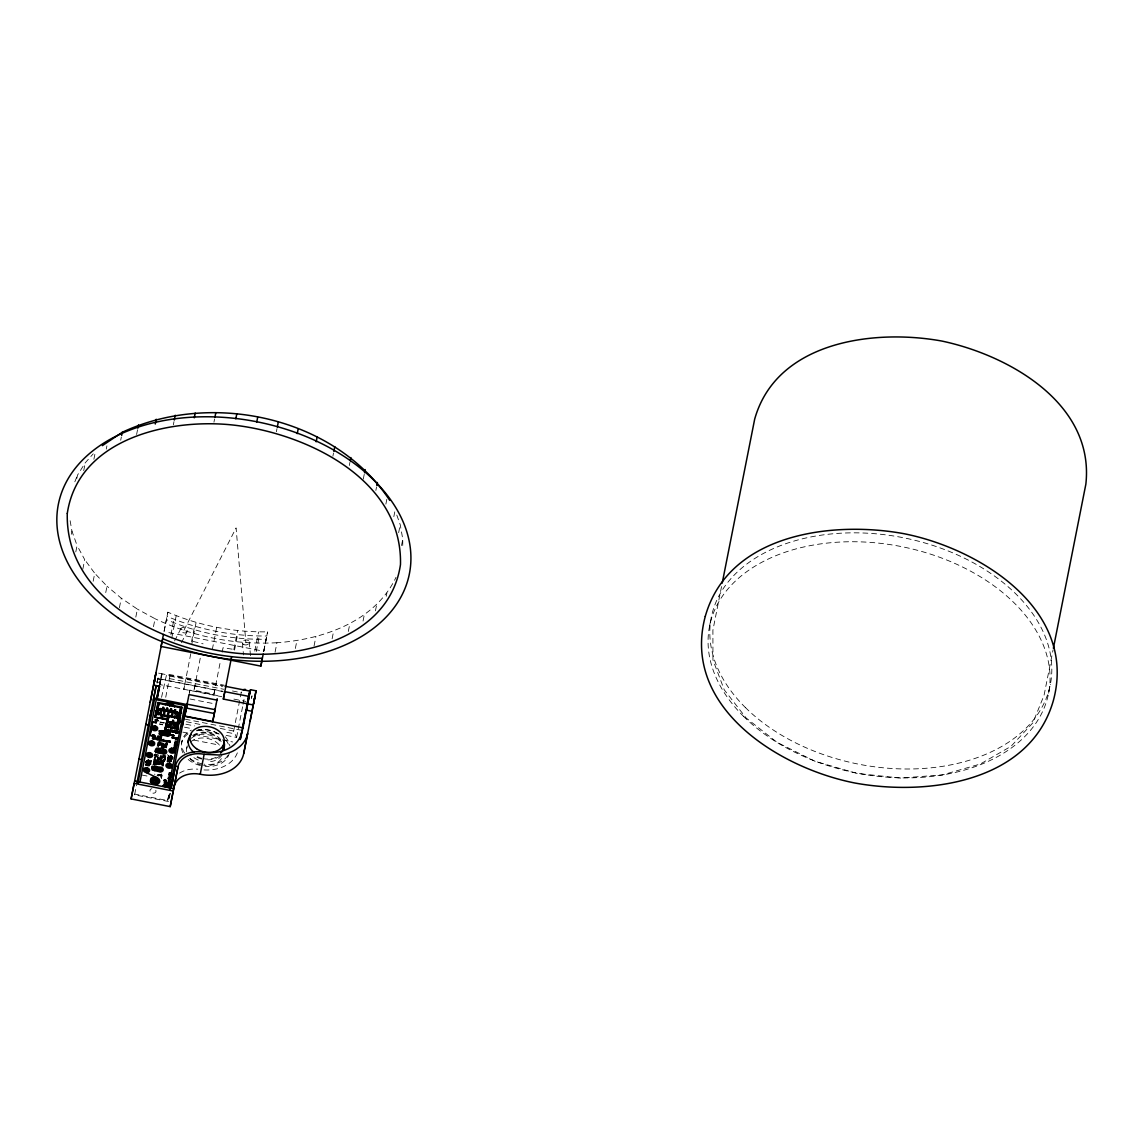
<?xml version="1.0" encoding="UTF-8"?>
<svg xmlns="http://www.w3.org/2000/svg" width="1143" height="1143" viewBox="0 0 1143 1143"><rect width="100%" height="100%" fill="white"/><g stroke="black" fill="none" stroke-linecap="round" stroke-linejoin="round"><path stroke-width="0.75" stroke-dasharray="5 3.75" d="M150.233 764.296C148.719 760.309 145.447 764.181 147.376 764.267C151.376 765.51 150.876 760.524 147.89 760.066M172.622 759.266C174.493 754.566 166.949 757.323 168.435 757.109C171.336 754.494 172.493 758.366 171.236 759.781C162.492 756.852 177.465 759.209 170.05 758.981C168.307 755.794 172.693 756.495 172.95 758.566M170.678 755.566L168.15 758.395L170.078 756.209L172.907 757.623L170.907 755.694L168.121 757.838L170.493 755.823M150.49 763.153L149.79 761.281L149.276 763.024L147.276 762.238L147.647 760.909L149.519 761.081L150.405 763.167L146.804 764.053L146.161 761.081L148.819 760.709L150.505 762.495L149.233 762.324L150.333 763.538L149.019 760.838L146.747 761.138L146.933 762.31L149.962 764.124L147.518 765.596M402.736 545.525L402.779 539.167L400.236 524.708L396.807 515.093M147.961 764.381C149.247 760.224 145.018 765.496 147.104 762.452C144.618 763.838 147.804 761.495 145.775 762.267C144.604 762.51 151.262 756.337 148.304 766.024M150.419 762.467C144.404 758.095 154.891 762.224 148.29 765.81M170.593 760.038L170.778 758.252L168.307 758.823M154.562 764.938L156.048 761.81L156.905 764.095L158.763 761.767L158.734 764.296L155.234 764.51C153.048 760.181 161.492 761.209 162.563 764.281M159.077 744.15L158.334 745.979C159.191 741.993 165.606 744.036 166.421 747.293M164.335 744.736L163.878 747.265L161.349 746.308L163.349 744.264L163.878 747.265L166.092 746.465L166.006 747.379L161.677 744.579L157.548 745.707L158.191 744.564M149.79 763.338C150.119 760.395 147.204 759.166 150.505 762.881M172.407 758.995C170.721 753.651 172.65 758.395 172.107 756.966C173.75 757.466 171.693 759.495 170.536 758.223C168.307 760.852 170.064 756.223 168.793 759.309M168.535 759.066L169.535 757.252L168.092 758.109M147.904 762.81C148.847 767.139 145.961 761.038 150.505 762.767M150.162 763.767C152.59 761.924 143.175 763.853 148.976 764.196M171.436 759.466C170.707 759.566 169.635 757.623 170.393 760.009M149.204 765.624C149.704 762.567 150.547 760.338 148.776 762.824C147.89 765.267 149.59 761.395 146.604 764.496M145.632 764.81C147.661 760.624 145.747 764.524 146.733 760.852C150.29 759.566 143.332 762.81 147.99 759.838L146.718 765.639M167.507 762.295C167.307 755.509 171.279 756.509 170.05 756.252C166.006 757.423 171.579 759.081 171.193 760.052M154.662 762.381L154.162 764.253L157.305 763.181L160.749 764.267C159.763 746.122 169.978 763.238 159.206 762.267C147.19 760.681 163.378 745.179 155.505 764.538M171.236 759.152C169.478 758.995 174.222 759.038 171.35 755.78M147.818 760.938L145.761 761.738L147.776 760.881L146.29 765.796M172.693 757.595L171.936 757.166L172.836 757.423M146.818 763.038L147.618 762.438L146.504 762.324L146.418 760.981L147.633 760.538L146.361 765.667M167.292 754.723C173.536 758.123 167.221 761.224 168.778 756.737M145.661 762.624C148.204 760.595 144.589 765.767 147.276 762.238M170.921 760.767C163.206 762.495 174.365 749.951 167.892 761.738M168.335 758.795L168.793 758.08L169.135 758.881M148.919 766.482C151.848 760.524 147.89 760.509 150.076 761.924C152.505 762.238 147.804 765.253 145.89 763.024M172.893 757.966C173.293 757.923 168.578 758.623 169.607 759.795M172.436 757.352L171.107 756.266L172.407 756.952L171.593 756.823L172.022 758.652L172.522 757.037M158.734 764.296L158.205 761.681M162.663 747.665L161.734 743.864M148.861 761.095L149.79 761.409L148.661 766.253L148.861 760.109L148.804 761.138M172.136 756.795L171.107 756.595L171.479 755.766M226.171 735.406L236.572 737.449L233.686 731.063L217.927 727.962M149.004 762.781L148.961 764.353L148.819 762.538M161.392 764.824L163.663 752.223M165.178 745.35L164.921 747.022L161.763 745.436L159.077 745.636L159.62 739.192M160.734 777.311L159.82 774.468M161.877 774.783L161.334 778.354M164.621 760.952C164.806 751.537 166.835 758.18 163.963 761.681C159.42 765.524 149.919 760.524 155.077 754.051L154.819 755.38A5.901 4.386 11.1 0 1 156.791 754.351M171.464 756.58L170.993 761.709M168.793 761.352C172.322 753.494 166.821 757.152 170.521 758.466M146.261 761.695L146.918 761.595M147.533 763.01C150.876 763.881 148.076 763.138 149.104 763.424M153.948 762.952L153.533 764.095L157.205 762.352L162.306 763.881M157.705 679.956L157.934 678.771L160.406 679.942M158.148 762.395L157.648 761.638L156.034 764.238L155.548 761.967M222.885 691.572L160.934 679.371L160.12 683.514M164.049 631.636L166.392 619.606C197.71 633.108 232.043 639.866 266.133 639.237L263.79 651.267L165.792 631.979M167.864 612.191L167.049 616.391C198.453 629.607 232.701 636.351 266.79 636.008L267.605 631.822C233.515 632.436 199.182 625.678 167.864 612.191L163.992 631.793M168.507 801.5L134.603 794.828L136.56 784.755M160.006 684.028L160.106 683.557M153.105 764.853L154.605 757.18M155.005 756.437L153.662 763.295M154.819 755.38L155.491 753.737M153.662 764.396L155.291 756.095M157.191 746.579L157.72 742.736M155.619 755.794L154.162 764.253M154.105 765.21L156.005 755.523M157.963 745.679L159.206 739.421M154.748 763.867L156.434 755.294M158.277 746.05L158.934 742.621M155.319 761.381L154.219 758.409L156.534 760.695L160.034 761.652L162.892 761.167L165.121 759.209M155.105 764.21L156.891 755.094M158.62 746.408C156.477 741.15 167.478 744.293 163.706 747.851M155.777 761.724L156.034 760.381M156.648 756.923L157.563 756.495L156.648 756.923L157.22 753.994M166.649 744.45L161.477 744.893L159.306 743.907L159.563 742.579M159.077 745.636L160.577 738.849M156.277 762.024L155.577 760.038M159.806 744.207L160.063 742.879L164.163 743.836L163.906 745.179M155.934 764.838L157.577 756.566M156.42 765.081L158.448 754.794M160.334 744.479L161.634 738.692M157.377 762.524L158.991 754.78M160.892 744.707L161.163 743.379L160.063 742.879M157.948 762.71L159.549 754.823M161.477 744.893L162.735 738.721M158.548 762.852L159.763 756.623M161.52 747.793L162.335 743.707L164.763 743.793L164.506 745.122M160.634 755.037L159.306 761.895L157.82 764.124L157.105 761.652M159.163 762.938L159.42 761.609M162.063 747.879L163.835 738.935M159.777 762.995L161.163 755.209M162.62 747.922L163.563 743.836M161.677 755.423L159.591 764.624L159.834 762.067L159.091 762.581M163.163 747.908L164.863 739.321M160.377 762.981L160.634 761.652M160.977 762.938L161.234 761.595L164.878 759.624L165.078 756.052L164.821 757.38M160.749 764.267L162.592 755.966M164.221 747.751L164.892 744.322M161.549 762.838L161.806 761.495M164.721 747.608L166.178 740.193M161.649 765.224L163.349 756.652M165.178 747.408L165.849 743.979M162.077 764.996L163.649 757.023M153.962 759.738A5.901 4.386 11.1 0 0 162.663 762.481L162.892 761.167M165.606 747.179L166.835 740.921M162.463 764.724L163.906 757.423M165.992 746.908L167.092 741.321M162.749 764.696L164.092 757.823M164.563 756.937L164.521 755.18M166.321 746.608L166.992 743.179M162.749 765.796L164.235 758.252M166.278 747.979L167.278 742.836M161.62 776.111L161.549 773.868M162.92 766.367L164.321 759.095M166.492 747.722L167.678 742.093M163.963 761.681L164.235 760.338M164.321 761.324L164.578 759.995M165.006 757.838L165.278 756.509M161.692 776.583L161.949 775.24M165.221 758.766L165.406 756.966M165.049 760.124L165.478 757.895M190.767 653.71L183.823 689.3L184.909 683.8M134.603 794.828L134.745 794.085L167.664 800.571L169.178 792.799M189.267 693.272L189.881 690.158L217.813 695.644L216.927 700.102M169.164 798.171L170.793 789.842M181.88 741.35L181.494 743.35A24.403 18.159 11.1 0 1 188.581 733.477M214.841 689.686L213.955 694.144L194.01 690.215L200.482 657.011M186.752 748.236L187.238 745.765M213.955 694.144L220.642 659.982M157.148 682.785L158.205 677.385L157.663 680.185M159.563 684.228L161.62 673.741L156.034 672.641M159.734 683.285L160.306 680.456M159.977 684.257L162.02 673.813L223.242 685.9M161.563 697.316L166.707 673.941L224.299 685.229M165.721 697.273L169.864 676.099L166.992 673.956M165.406 747.651L165.835 746.079M241.344 691.944L233.201 733.52L224.442 731.806M236.572 737.449L242.73 706.045M243.073 704.302L244.431 697.316M251.474 698.402L251.974 695.83L251.531 698.087M76.867 478.346L77.495 475.159L85.296 462.729L93.212 453.842M83.71 470.673L85.296 462.729M71.309 534.267L71.938 531.081L69.966 519.822M93.897 459.272L95.155 452.899M75.809 551.869L77.067 545.497L71.938 531.081M106.285 449.07L106.913 445.884M82.825 569.185L84.711 559.641L77.067 545.497M120.701 440.241L121.329 437.055M93.169 581.244L94.74 573.286L84.711 559.641M136.603 434.497L137.546 429.725M105.742 592.574L106.999 586.216L94.74 573.286M119.401 607.762L121.287 598.218L106.999 586.216M173.365 424.81L173.993 421.624M135.817 617.077L137.389 609.119L121.287 598.218M153.476 626.693L155.048 618.734L137.389 609.119M157.077 683.171L157.32 681.9M157.534 680.828L157.777 679.556M159.106 686.429L161.62 673.741M162.02 673.813L159.891 684.586L221.871 696.73M170.893 634.779L173.95 619.363M145.833 762.395L147.418 760.595M145.79 762.895C148.361 758.638 146.433 760.709 145.675 765.839M147.304 761.024L145.833 765.781L147.533 760.938M213.941 422.196L214.57 419.024M171.779 638.051L176.193 615.791M148.99 760.481C149.504 765.024 145.404 770.325 148.261 759.795M148.561 759.809L147.261 765.81L146.461 765.653M147.561 765.867L148.704 759.852L147.69 765.796M149.504 765.467L149.304 762.238L150.047 763.881M149.776 765.281L150.262 762.081M150.49 763.781L151.119 760.595M150.733 763.795L151.347 760.481L148.647 759.924M160.72 760.181L161.02 758.695M158.191 775.74L158.991 775.897M161.949 775.711L161.592 777.026M167.007 761.567L168.292 755.094M167.249 761.581L168.507 755.223M167.907 759.938L168.45 757.223L170.878 756.437M191.524 641.637L194.581 626.235M168.15 761.567L169.635 756.323L169.335 761.295M168.45 761.438L169.85 756.466M191.695 644.681L196.11 622.406M169.035 761.509L170.636 756.223M169.535 761.295L170.75 755.494M169.021 765.024L171.036 755.452L169.893 761.438M169.521 765.124L171.321 755.509M168.978 761.295L170.507 761.467L171.507 756.209M170.507 761.467L171.693 755.852M170.721 761.481L171.579 760.009M167.664 800.571L169.035 793.642M189.295 693.115L189.881 690.158M169.15 798.243L170.121 793.342M194.01 690.215L194.882 685.771M212.284 649.638L216.684 627.364M222.142 652.21L223.028 647.752L233.086 649.295M276.377 431.783L277.006 428.596M233.829 649.667L237.615 630.579M234.529 650.11L237.587 634.694M254.76 651.081L258.547 631.993M256.218 651.581L259.275 636.165M263.847 650.781L267.605 631.822M263.733 651.424L266.79 636.008M275.063 652.267L276.949 642.723C322.84 639.537 375.033 621.663 396.007 577.301M332.884 456.2L333.527 453.028M295.351 648.467L296.923 640.509M349.315 465.515L349.944 462.329M314.039 646.066L315.925 636.522M363.288 479.117L364.231 474.345M332.113 638.78L333.685 630.822M375.861 490.447L376.49 487.261M348.315 631.45L349.887 623.506M385.877 504.092L386.834 499.32M363.045 621.035L364.317 614.677M393.835 516.636L394.778 511.864M375.447 610.833L376.704 604.476M398.65 532.652L400.236 524.708M386.248 596.246L386.877 593.06M401.522 545.54L402.779 539.167M709.489 626.45L711.26 617.549M721.533 586.588L712.903 630.207L712.946 659.94L724.276 689.872L746.122 717.961L776.983 742.293L814.759 761.195L856.864 773.397L900.455 778.069L942.546 774.868L980.28 764.038L1011.055 746.308L1032.815 722.89L1044.045 695.373L1053.032 650.01M1048.617 693.187L1050.388 684.286M153.219 764.753L153.433 763.653L153.148 764.438M169.893 757.895C167.464 758.552 169.764 757.08 168.192 757.738M170.407 758.438L170.193 759.966L171.479 759.924M147.561 764.31L147.876 762.538M172.622 757.995C171.836 758.509 173.107 758.28 172.307 757.909M149.404 762.081L149.747 761.91M157.548 745.707L158.62 744.336M155.234 764.51L156.562 761.709M164.278 746.465L164.778 745.022L163.12 746.808L162.835 744.079M146.933 762.31L146.518 763.224M148.733 761.038L149.29 760.909M168.893 757.366C169.678 756.452 167.264 757.452 169.921 756.695M168.164 759.052L168.907 760.781L171.436 761.209M148.619 763.495L148.576 762.595M147.033 760.709L146.161 761.081M147.118 761.152L146.275 761.067M146.59 761.538L145.818 761.452L146.804 761.081M160.634 743.836L160.834 745.365L161.677 744.579L161.177 743.836L159.934 745.436L160.091 743.893M74.838 481.789L77.495 475.159M170.036 759.881L169.435 759.066L169.793 759.866M145.833 761.495L147.033 760.895M169.007 757.78L170.364 758.152M147.018 763.453L147.49 762.381M168.507 758.681L169.435 758.695M154.662 763.053L155.419 762.681M174.636 640.894L180.937 628.536M183.952 630.236L236.087 527.895L245.874 642.423M181.451 642.737L186.952 631.922A3.458 2.529 27 0 0 183.58 627.521A3.458 2.529 27 0 0 181.294 631.25A3.458 2.529 27 0 0 186.952 631.922M147.133 762.338L146.375 763.124M168.535 756.995L169.535 757.252M159.62 758.752L160.591 760.252M163.863 744.479L161.835 747.379L161.349 746.308M148.104 763.467L148.161 762.595M170.036 758.295L169.278 758.981M169.293 758.166L168.878 758.666M171.25 759.481L169.421 759.709M164.778 745.507L160.72 747.493M168.821 756.823L169.65 756.366L168.435 757.109M168.893 756.723L169.364 756.809M170.993 760.066L169.878 760.138M161.249 762.838L159.991 763.81M146.504 762.324L146.375 762.124M161.677 744.579L162.292 743.95L162.62 744.765M147.647 765.439L148.39 765.596M170.264 761.081L171.321 761.238M170.05 758.981L170.493 758.195M147.318 763.638L147.776 762.781M146.247 763.01L146.675 762.51M158.477 759.624L158.134 758.238C159.277 756.895 156.191 759.995 158.777 759.809M150.233 761.952L149.247 761.409M165.035 746.065L165.592 746.693M161.506 763.881L162.063 764.51M149.304 762.638L149.79 764.053L149.047 762.452M169.135 757.98L168.65 759.195M154.962 754.609L156.705 754.38M161.82 746.579L164.392 745.35M159.991 758.781C161.706 761.324 158.02 758.195 160.992 758.623M147.161 765.881L151.247 764.01M146.133 762.895L146.89 762.681M168.764 758.552L169.507 758.338M159.42 723.876L162.677 724.462M170.164 758.681L172.122 758.566M148.533 762.867L148.99 763.781M157.805 757.952L159.148 758.409M161.234 761.595L156.534 760.695M276.949 642.723C235.144 645.081 192.853 636.751 155.048 618.734M169.864 676.099L222.414 686.443M169.378 678.571L223.685 689.258M232.443 690.972L241.202 692.701M157.777 678.456L160.577 679.013M160.977 679.085L223.142 691.329M154.305 681.442L160.291 682.614M233.915 699.102L245.959 701.473M189.981 698.987L216.17 704.145M185.166 719.176L240.744 730.12M186.395 721.747L200.411 724.505M185.909 724.219L194.667 725.934M159.834 721.905L165.035 722.933M160.249 722.433L163.72 723.105M184.537 727.205L191.481 728.577M198.411 729.934L219.227 734.035M159.634 724.262L162.706 724.862M182.78 732.134L187.938 733.149M194.824 734.506L220.642 739.592M222.356 739.935L232.686 741.964M193.724 740.064L219.542 745.136M142.089 775.054L149.019 776.411M193.181 641.437L203.083 643.823M161.163 743.379L162.335 743.707M147.09 765.667L145.747 764.938M171.764 758.052L172.493 758.695M149.533 762.467L150.176 762.652M159.306 743.907L158.063 742.793M149.59 762.395L150.176 763.51M163.478 755.737L164.249 756.509M168.65 755.694L170.85 758.166M145.69 764.553L148.69 765.61M160.734 774.325L161.292 775.197M162.892 765.11L162.978 765.953M249.303 641.995L250.488 655.811M242.445 642.852L243.473 654.953M163.406 755.68A5.901 4.386 11.1 0 1 162.663 762.481M160.834 774.468A5.901 4.386 11.1 0 1 161.406 778.226M166.792 744.364A5.901 4.386 11.1 0 1 158.234 742.993M160.334 774.325A5.201 3.872 11.1 0 1 157.42 775.054M159.691 774.425A4.972 3.7 11.1 0 1 157.391 774.883M154.962 774.397A4.972 3.7 11.1 0 1 154.405 774.14M161.363 774.425A5.972 4.443 11.1 0 1 157.277 775.626M161.62 774.483A6.201 4.615 11.1 0 1 156.977 775.783M164.706 755.837A5.201 3.872 11.1 0 1 159.963 757.166A5.201 3.872 11.1 0 1 155.691 754.494M164.506 755.723A4.972 3.7 11.1 0 1 159.991 756.995A4.972 3.7 11.1 0 1 155.891 754.451M165.635 755.852A5.972 4.443 11.1 0 1 160.477 757.795A5.972 4.443 11.1 0 1 155.234 755.052M165.878 755.894A6.201 4.615 11.1 0 1 160.177 757.938A6.201 4.615 11.1 0 1 154.734 754.623M220.042 755.809A18.302 13.616 11.1 0 1 207.912 759.881M201.625 759.066A18.302 13.616 11.1 0 1 194.553 755.866M192.624 735.506A18.302 13.616 11.1 0 1 220.385 739.121M196.825 730.891A18.302 13.616 11.1 0 1 217.599 733.592M237.344 752.851A36.176 26.918 11.1 0 1 201.139 769.682M179.58 773.097A25.818 19.217 11.1 0 1 197.796 769.182M155.805 790.299A3.043 2.272 11.1 0 1 154.105 793.113A3.043 2.272 11.1 0 1 150.176 791.499A3.043 2.272 11.1 0 1 151.876 788.67M222.085 754.937A18.302 13.616 11.1 0 1 207.512 761.881M198.225 760.052A18.302 13.616 11.1 0 1 190.867 755.009M191.195 738.321A18.302 13.616 11.1 0 1 221.656 743.293M228.028 755.223A24.403 18.159 11.1 0 1 203.854 764.153M202.282 763.881A24.403 18.159 11.1 0 1 188.452 757.338M184.68 753.166A24.403 18.159 11.1 0 1 191.381 730.134M225.242 736.806A24.403 18.159 11.1 0 1 229.857 746.008M221.356 758.652A18.302 13.616 11.1 0 1 203.625 765.396M202.054 765.138A18.302 13.616 11.1 0 1 190.138 758.723M186.68 751.823A18.302 13.616 11.1 0 1 188.038 744.907M190.481 742.036A18.302 13.616 11.1 0 1 221.571 748.151M229.357 752.78A24.403 18.159 11.1 0 1 205.054 766.339M200.354 765.539A24.403 18.159 11.1 0 1 186.981 758.352M182.937 752.894A24.403 18.159 11.1 0 1 181.394 748.122M196.51 730.277A24.403 18.159 11.1 0 1 219.185 734.177M225.743 739.864A24.403 18.159 11.1 0 1 229.129 746.408M216.041 757.352A17.288 12.859 11.1 0 1 203.311 758.681M201.854 758.352A17.288 12.859 11.1 0 1 196.382 756.095M193.353 736.092A17.288 12.859 11.1 0 1 221.142 741.564M147.576 761.595L148.776 761.838L147.576 761.595M170.207 757.252L171.364 757.595L170.25 757.166M161.835 757.338L162.506 758.08L161.835 757.338M243.73 644.495A3.458 2.529 -4.9 0 0 249.288 642.652A3.458 2.529 -4.9 0 0 244.602 640.123A3.458 2.529 -4.9 0 0 243.73 644.495M745.279 707.417A172.822 115.414 11.2 0 0 1038.887 712.46A172.822 115.414 11.2 0 0 858.307 532.867A172.822 115.414 11.2 0 0 745.279 707.417M743.521 716.318A172.822 115.414 11.2 0 0 1037.115 721.376A172.822 115.414 11.2 0 0 856.536 541.768A172.822 115.414 11.2 0 0 743.521 716.318"/><path stroke-width="1.5" d="M155.205 751.523L155.991 752.294M245.802 690.343L245.145 689.329L242.859 689.715M151.362 741.464C154.405 740.907 149.061 742.35 150.805 744.564M155.134 677.213L131.102 798.914L170.207 806.615L178.037 766.724A23.174 17.245 11.1 0 1 204.14 754.28L219.07 754.994A38.633 28.746 11.1 0 0 236.387 749.165L239.759 746.636A38.633 28.746 11.1 0 0 247.617 733.535L243.716 753.523A38.633 28.746 11.1 0 1 200.225 774.268A23.174 17.245 11.1 0 0 174.136 786.713M175.122 712.446C170.364 710.917 154.119 710.903 157.22 706.974L158.22 707.174L157.963 708.517M166.849 721.233L171.821 722.262L171.636 723.148L166.649 722.247L167.092 719.947L168.092 720.147L167.821 721.476M254.875 696.844L250.16 721.033M131.102 798.914L134.145 783.355L173.236 791.042L170.207 806.615M163.449 634.451L153.576 685.071L159.563 686.243L157.177 698.459M149.447 719.861L151.262 710.532M153.319 700.145L156.12 685.843L159.106 686.429L156.62 699.145M154.319 700.33L154.734 698.23M160.134 717.39L159.991 718.118L155.134 717.161L158.105 702.531L181.851 707.203L176.865 732.477L178.322 725.648M148.719 756.323C146.833 749.279 152.776 754.894 149.276 753.008M150.962 744.779L151.447 741.693M156.948 714.218L157.12 713.332L159.12 713.718L158.934 714.604L156.948 714.218L158.963 703.459L180.708 707.746L179.608 713.332L180.78 712.589M145.975 771.639L146.804 767.839L146.79 771.568M149.376 753.451L148.904 756.523L149.619 753.608M151.219 744.907L151.662 741.878M154.134 729.791C152.462 725.634 157.491 724.362 154.962 729.534M146.118 771.696L146.447 768.582M151.948 741.964L151.362 744.936L152.233 741.936M154.276 729.848L154.576 726.762M149.176 756.637L149.904 753.666M154.434 729.863L155.548 726.448L154.705 729.806M146.69 771.639L147.461 768.382M149.476 756.637L150.062 753.666M151.79 744.85L152.362 741.878M157.62 717.675L160.606 718.261M158.934 714.604L159.406 712.203L157.405 711.818M160.549 713.332L161.434 708.774L160.434 708.574L161.292 709.517M169.364 717.075L160.763 715.375L161.949 709.289L156.977 708.26M162.263 710.389L162.849 707.403L163.649 707.56L163.063 710.546M161.606 718.461L161.992 716.547M163.392 714.675L164.421 709.36L165.421 709.56L164.378 714.861M152.19 779.297L151.362 782.255L153.033 778.669L156.62 778.826L158.091 780.455L157.748 783.512L158.091 780.455M160.506 734.706L161.049 732.349L162.72 732.692M154.676 766.224L153.976 770.339L154.005 769.625M161.034 734.72L161.734 730.606M151.79 781.398L153.033 778.669M164.592 719.047L161.663 718.19M166.249 711.175L166.835 708.189L167.635 708.346L167.049 711.332M154.776 770.496L155.734 766.41M161.835 734.878L162.792 730.777M152.633 780.755L153.762 780.455L154.176 778.354M167.378 715.461L168.421 710.146L169.421 710.346L168.378 715.647M157.677 782.555L155.019 780.512L155.434 778.412M167.492 729.863L169.864 731.077L164.992 730.12L167.978 715.489L179.837 717.99M169.721 706.288L170.136 704.188L167.735 704.445M156.205 780.926L156.62 778.826M166.992 726.291L168.978 726.691L168.807 727.577L166.807 727.191L167.55 722.876M167.678 722.276L168.821 716.432L178.594 718.361M158.52 771.325L159.291 768.782L160.62 769.825M170.25 711.96L170.821 708.974L171.621 709.131L171.05 712.118M162.406 753.094L163.149 750.88M157.148 781.655L157.548 779.555M159.048 771.339L159.734 767.81L160.534 767.967L159.849 771.496M162.735 752.994L163.263 750.008L164.063 750.165L163.492 753.094L163.149 750.894M163.092 752.966L163.506 750.922M167.478 730.634L170.478 731.234M160.163 771.154L160.577 769.053M160.32 771.411L160.734 769.31M168.807 727.577L169.45 724.291L169.278 725.176L167.278 724.791M169.264 726.848L170.693 721.647M171.364 716.247L172.407 710.932L173.407 711.132L172.364 716.432M170.621 728.348L170.793 727.462L172.593 727.82L172.422 728.705L170.621 728.348L171.821 722.262M172.136 723.362L172.722 720.376L173.507 720.533L172.936 723.519L169.235 722.319M174.236 712.746L174.822 709.76L175.608 709.917L175.036 712.903M171.479 731.42L174.465 732.006M172.422 728.705L173.607 722.619L178.608 723.548M174.522 718.09L175.708 712.003L180.723 712.932M173.707 725.376L174.293 722.333L175.293 722.533L174.25 727.82M177.051 726.205L176.508 728.991L174.393 728.677L175.422 723.905L173.436 723.505L173.607 722.619M176.493 718.061L177.536 713.289M175.965 726.491L176.422 724.091C180.151 725.376 176.236 720.633 179.137 715.161M178.522 713.489L178.065 715.875M171.421 752.094C168.392 745.965 175.865 749.622 171.879 748.894M171.521 752.18L172.107 749.208L171.65 752.251M177.036 725.776L176.393 729.063L177.179 725.634M172.236 752.251L172.936 749.208M169.507 767.024C172.622 760.452 166.635 765.339 170.078 763.924M170.021 788.627L171.536 780.84M182.351 726.348L184.18 717.018M186.18 706.917L184.352 716.247L243.002 727.791M186.238 706.603L186.652 704.502L154.734 698.187L137.903 783.241M215.255 708.789L212.741 721.547L184.809 716.047L188.995 694.601L216.927 700.102M171.093 788.441L175.451 766.224A25.818 19.217 11.1 0 1 204.511 752.351A36.176 26.918 11.1 0 0 241.644 732.363L246.045 710.089L252.031 711.275L243.716 753.523M200.225 774.268L204.14 754.28M212.741 721.547L217.199 698.773M242.545 728.062L247.274 703.788L223.342 699.073L231.615 656.725M240.287 739.292L241.644 732.363M243.402 725.762L250.474 689.7L256.061 690.801L254.76 697.43M249.56 694.43L250.474 689.7M252.031 711.275L256.061 690.801M253.589 703.374L253.517 703.745M162.42 639.88L161.106 646.481L260.847 666.112L263.204 654.082M150.219 702.374L156.034 672.641L154.991 677.913M154.005 682.957L154.862 678.599M156.834 698.23L159.22 685.986M157.248 698.187L159.634 686M167.807 721.633L166.807 721.447M179.751 712.546L179.965 711.46L180.965 711.646L180.508 713.975L175.536 712.889L175.708 712.003M184.809 716.047L187.323 703.302M247.074 705.017L249.803 691.086L224.985 686.243M246.574 709.674L247.917 702.845M248.002 700.202L249.245 696.016M248.431 700.116L248.874 697.887M253.746 702.588L254.618 698.23M121.644 435.469L122.272 432.283C211.269 390.449 334.428 416.638 389.749 500.377M137.86 428.139L138.489 424.953M155.291 424.024L156.234 419.252M174.308 420.038L175.25 415.266M194.267 417.824L195.21 413.052M136.903 783.026L156.12 685.843M155.219 717.204L156.477 710.332M158.105 702.531L157.463 705.788L158.463 705.988L158.963 703.459M214.884 417.424L215.827 412.652M156.862 714.104L157.534 710.746M153.376 735.206L153.219 736.706L153.691 735.263M156.22 722.747L156.805 719.947L158.191 720.776L156.805 719.619M154.276 737.749L153.891 739.307L152.848 737.992C152.09 741.35 152.59 734.992 153.305 738.378L154.034 737.606M160.291 709.317L160.434 708.574M160.763 715.375L160.934 714.489L174.693 717.204M161.949 709.289L161.777 710.189L156.791 709.203M160.377 717.275L160.234 718.161L167.092 719.504M156.605 738.835L157.148 739.935L156.92 738.892M162.849 707.403L163.649 707.56M151.89 768.239L152.333 770.068L160.391 771.954A3.386 2.529 11.1 0 0 163.163 770.039A3.386 2.529 11.1 0 0 161.334 767.239L152.248 766.424M152.248 766.439L152.048 767.439L153.048 767.667M155.219 751.422L155.419 750.422L156.434 750.608M155.577 749.622L156.677 748.108L163.32 749.022M159.334 730.734L159.106 731.806L160.106 732.034M156.334 770.139C160.249 762.395 144.775 768.896 156.405 770.082M159.934 752.265C148.247 751.18 163.763 744.507 159.863 752.323M159.763 733.749L160.32 730.991M164.278 710.103L164.421 709.36L165.278 710.303L164.278 710.103L164.821 709.46M164.992 709.66L165.278 710.303M157.377 752.565L157.534 751.823M158.205 748.422L158.877 749.751L159.263 748.594M160.906 734.749L161.063 734.006M160.663 739.878L159.934 739.25M166.835 708.189L167.635 708.346M154.876 770.553L155.019 769.825M158.406 752.737L158.548 752.008M161.935 734.935L162.077 734.206M163.392 734.52L163.992 731.763L160.306 731.077M168.264 710.889L169.421 710.346L169.264 711.089M165.092 730.163L166.349 723.29M167.978 715.489L167.321 718.761L168.321 718.961L168.821 716.432M164.192 740.464L165.292 741.364L164.563 740.493M166.807 727.191L167.407 723.705M170.821 708.974L171.621 709.131M163.263 750.008L164.063 750.165M160.534 767.967L159.62 768.41M172.264 711.675L173.407 711.132L173.25 711.86L172.264 711.675L172.793 711.032M170.536 730.963L170.85 729.32M172.722 720.376L173.507 720.533M174.822 709.76L175.608 709.917M172.936 723.519L178.494 724.162M172.022 730.663L171.864 731.477L170.107 731.134L170.236 730.248L167.65 729.705M172.236 730.791L172.093 731.52L176.965 732.477M174.85 722.633L174.15 723.076L174.679 722.433M176.251 712.46L177.394 711.918M173.422 731.963L174.25 732.134M173.579 731.32L173.722 730.591M174.393 728.677L174.565 727.791L176.565 728.177M177.051 715.761L177.136 714.775M175.422 723.905L176.422 724.091M235.815 418.838L236.758 414.066M165.621 785.584L165.392 784.898A1.657 1.229 11.1 0 0 164.263 784.684L164.163 785.17A1.657 1.229 11.1 0 0 165.292 785.398L164.035 785.37M177.865 722.062L177.608 723.405L178.579 723.762M179.28 715.018L178.094 720.876L179.094 721.076M180.708 707.746L180.208 710.26L181.194 710.46L181.851 707.203M178.851 717.804L179.28 715.661M180.637 713.361L179.551 713.589M174.265 745.865L175.836 746.422L174.708 745.865M174.436 745.007L176.679 745.365L175.936 744.364M175.593 739.107L176.865 738.735M178.865 722.262L178.422 724.562L177.408 724.391M178.965 721.876L180.423 715.032M166.678 786.284L166.635 787.127L168.964 786.755L166.692 786.255M168.064 782.241C165.221 785.598 173.022 781.355 169.107 782.726L168.364 782.384M176.208 741.478C174.222 742.136 177.994 742.479 176.508 741.536M168.721 780.94C170.107 783.884 167.507 778.012 169.836 781.826M169.778 775.626C171.936 778.412 166.335 773.411 171.121 775.711M169.021 780.998L169.521 781.683M170.078 775.697L170.436 776.411M176.236 744.422L174.565 744.879M177.222 739.435L176.122 739.392M177.394 742.107L175.279 741.078L175.465 742.193M171.15 775.783L170.878 776.526M169.821 789.527L186.652 704.474M171.107 788.184L175.451 766.224L178.037 766.724L173.236 791.042M256.746 422.053L257.689 417.281M223.342 699.073L224.814 691.658L248.745 696.358L249.803 691.086M277.32 427.011L278.263 422.238M297.237 433.64L298.18 428.868M247.274 703.788L248.745 696.358M240.259 739.535L243.059 727.491M254.332 699.587L254.532 698.602M260.847 666.112L262.161 659.511M316.182 441.812L317.125 437.04M333.842 451.428L334.785 446.656M350.258 460.743L350.887 457.557M364.546 472.745L365.174 469.573M376.804 485.675L377.433 482.489M722.219 583.101L754.694 419.081C776.64 341.343 873.938 328.684 941.875 341.057C1009.512 355.373 1094.751 403.95 1085.85 484.246L1053.375 648.267M167.092 784.255L168.807 783.812C163.892 782.969 173.093 783.698 167.821 784.269L169.378 784.712L167.121 784.327M154.576 735.892L155.505 736.949L154.576 735.892M169.035 741.421C169.378 744.35 171.636 739.492 169.207 741.264M150.79 743.221L151.719 742.764L152.29 743.764M145.69 770.011L146.618 769.553L147.19 770.553M153.862 768.225L155.677 768.582M155.677 768.567L154.034 768.739M171.407 750.365L171.679 751.251L172.907 750.894M158.263 781.398A3.358 2.5 11.1 0 1 152.905 782.555A3.358 2.5 11.1 0 1 153.748 778.312A3.358 2.5 11.1 0 1 158.263 781.398C157.162 784.084 152.848 783.641 151.833 781.112L151.776 780.155M158.677 736.449L158.205 737.092C157.891 733.449 157.491 739.535 158.606 737.006C158.691 739.75 160.677 733.935 158.948 737.235L158.82 736.521M165.292 704.731L165.921 703.988A4.815 3.586 11.1 0 1 167.907 703.031L171.55 703.388M159.334 730.706L168.392 731.606A3.386 2.515 11.1 0 1 170.221 734.42A3.386 2.515 11.1 0 1 167.464 736.321C165.349 735.049 155.962 734.963 159.963 732.792M155.505 736.949L154.776 736.092L155.262 736.778M159.62 739.292L159.463 740.335L160.52 739.964M163.249 740.835C163.492 741.536 161.62 739.578 163.32 739.921M163.492 741.007L163.335 739.935M174.15 723.076L175.293 722.533M170.15 722.29L171.307 721.747M102.356 445.641L122.272 432.283M152.29 743.75L150.79 743.207M149.29 754.466L149.061 755.58L150.276 754.994M162.82 750.98L162.892 752.151M171.407 750.38L172.907 750.908M147.204 770.539L145.69 769.996M166.221 740.578C168.221 741.207 165.306 741.964 166.492 740.778M155.005 738.364C155.462 740.35 155.734 738.464 155.277 738.564M176.836 739.435L175.593 739.164M177.008 742.107L175.879 742.278M164.435 781.255L166.492 782.341L164.949 781.469L166.678 781.212L164.449 781.255M168.464 787.627L184.866 705.517L156.277 699.687L139.975 782.041M160.363 717.49L165.392 718.576M156.677 719.576L154.919 720.09L156.505 719.876L155.977 722.519L152.533 721.876L149.876 735.406M154.376 727.662C152.248 729.434 157.405 728.591 154.376 727.691M167.121 734.478L167.364 733.206M172.85 734.72L171.093 735.22L172.679 735.02L172.207 737.907M148.99 754.551L150.276 755.009M169.321 766.453L169.535 765.324L168.321 765.924M160.391 769.996L158.934 769.21M174.736 731.334L173.865 731.406M171.35 774.311L169.736 774.654C174.679 775.597 165.378 774.568 170.707 774.197L169.164 773.84L171.379 774.097M165.306 786.498L166.035 786.241L164.935 786.27A2.1 1.557 11.1 0 1 163.692 786.027L162.706 785.555L164.035 786.398M166.192 783.226C165.835 781.383 161.692 783.627 166.178 783.226M156.391 710.117L154.891 717.261L167.064 719.69M166.264 723.09L164.835 730.277L177.136 732.677L178.465 725.491M179.151 722.062L180.58 714.875M159.92 753.051L163.92 754.137A3.386 2.529 11.1 0 0 166.692 752.237A3.386 2.529 11.1 0 0 164.863 749.422L163.335 749.022M156.091 722.776L152.748 722.119L150.147 735.263L152.119 735.778L149.947 735.449M151.548 782.998A4.815 3.586 11.1 0 1 150.333 781.255L150.862 778.569A4.815 3.586 11.1 0 1 153.805 777.169L156.42 777.454M165.278 786.498L164.063 786.413M151.89 768.225L152.905 768.41M262.376 658.282C228.3 658.625 194.053 651.881 162.635 638.651M164.221 784.441L165.949 785.184M167.021 729.677A2.772 2.072 11.1 0 0 167.292 729.977L169.793 730.92A2.772 2.072 11.1 0 0 171.079 730.62M165.278 780.097L163.735 780.412L164.821 780.312A2.1 1.557 11.1 0 1 166.078 780.555L166.478 780.769M167.121 734.449L165.992 733.577L167.364 733.22M169.321 766.439L168.321 765.896M159.62 768.71L159.891 770.968M153.762 780.455L155.019 780.512M167.45 719.504L166.535 719.29A2.772 2.072 11.1 0 1 165.406 718.59M247.674 703.859L253.26 704.96M187.138 704.188L215.07 709.674M186.395 708.074L214.327 713.503M157.02 708.074L158.02 708.274M156.934 708.474L157.934 708.674M179.68 712.946L180.68 713.146M176.965 715.661L178.951 716.061M155.891 713.275L156.877 713.475M155.862 713.461L156.834 713.646M178.822 717.975L179.794 718.175M160.206 714.761L166.907 716.075M155.477 715.389L156.491 715.404M178.437 719.904L179.451 719.919M177.208 721.962L179.58 722.433C180.437 717.204 180.494 725.791 177.165 722.133M177.536 723.776L178.537 723.962M166.721 721.847L167.721 722.047M166.635 722.262L167.65 722.433M174.865 726.276L176.851 726.662M165.764 726.248L166.735 726.448M176.751 728.405L177.737 728.605M165.721 726.434L166.707 726.619M176.722 728.591L177.694 728.777M145.79 724.405L148.376 724.919M165.378 728.177L166.364 728.377M176.365 730.348L177.351 730.534M165.349 728.362L166.235 729.605M176.336 730.52L177.308 730.706M173.407 730.834L175.922 731.334M173.493 731.034L176.008 731.534M173.85 731.406L171.75 730.891M161.72 731.191L162.52 731.349M161.606 731.791L162.406 731.949M163.363 734.449L159.677 733.749M172.264 737.921L175.422 738.435L172.464 737.721L172.979 735.078L174.365 735.906L172.979 734.763M155.591 749.651L156.577 749.851M156.005 752.294L159.777 753.037M138.946 759.038L141.532 759.538M153.248 766.71L154.534 766.953M155.548 767.153L156.834 767.41M154.548 767.41L155.348 767.567M165.321 780.097L166.478 780.483M134.603 780.998L173.707 788.684M168.835 777.869C173.85 778.14 166.435 776.011 168.821 777.854M170.136 704.188L172.793 706.231M162.892 752.137L164.163 751.994L163.835 751.022M156.862 777.611L158.391 778.54A4.815 3.586 11.1 0 1 159.734 781.226A6.001 4.472 11.1 0 1 159.563 782.155A4.815 3.586 11.1 0 1 156.134 784.369L151.633 783.055M146.033 772.482A3.186 2.372 11.1 0 0 149.333 771.468L149.619 770.025A3.186 2.372 11.1 0 0 146.961 767.825A3.186 2.372 11.1 0 0 143.675 768.853L143.375 770.282A3.186 2.372 11.1 0 0 146.033 772.482L157.42 777.883M160.749 737.206L161.377 738.249L160.506 737.321M160.934 732.863L162.72 732.677M159.034 750.222C158.691 753.28 156.12 748.336 159.191 750.508M169.335 730.906L170.093 733.235M171.564 703.388A4.815 3.586 11.1 0 1 173.493 704.717L173.836 705.145A4.815 3.586 11.1 0 1 174.107 705.588M174.293 706.06A4.815 3.586 11.1 0 1 174.436 707.003M167.292 704.559A3.358 2.5 11.1 0 1 172.622 705.617M151.376 781.898A3.358 2.5 11.1 0 1 155.291 780.526A3.358 2.5 11.1 0 1 157.834 783.569M223.728 740.95A18.302 13.616 11.1 0 1 220.556 753.137M193.881 752.323A18.302 13.616 11.1 0 1 191.181 734.549M187.866 742.536A18.302 13.616 11.1 0 1 189.152 739.192M223.842 746.022A18.302 13.616 11.1 0 1 223.771 749.594M151.562 782.312A3.043 2.272 11.1 0 1 154.991 780.669A3.043 2.272 11.1 0 1 157.548 783.484M172.064 783.541A25.818 19.217 11.1 0 1 172.764 781.126M222.842 746.022A17.288 12.859 11.1 0 1 222.771 749.408M67.28 513.45C65.194 598.389 160.591 644.338 233.201 652.839C297.094 660.34 389.249 640.009 400.479 564.599C402.579 479.66 307.181 433.711 234.558 425.21C170.664 417.709 78.51 438.04 67.28 513.45M146.361 754.466L146.361 755.194A3.186 2.372 11.1 0 0 149.019 757.395A3.186 2.372 11.1 0 0 152.319 756.38L152.605 754.951A3.186 2.372 11.1 0 0 149.947 752.751A3.186 2.372 11.1 0 0 146.647 753.766L146.361 754.466M148.476 742.75L148.476 743.493A3.186 2.372 11.1 0 0 151.133 745.693L151.633 745.765A3.186 2.372 11.1 0 0 154.434 744.679L154.719 743.236A3.186 2.372 11.1 0 0 152.062 741.035A3.186 2.372 11.1 0 0 148.761 742.064L148.476 742.75M151.462 727.677L151.462 728.405A3.186 2.372 11.1 0 0 154.119 730.606A3.186 2.372 11.1 0 0 157.42 729.591L157.705 728.162A3.186 2.372 11.1 0 0 155.048 725.962A3.186 2.372 11.1 0 0 151.748 726.977L151.462 727.677M248.703 696.644L248.517 697.63L248.703 696.659M156.734 738.221L157.405 738.892L156.734 738.221M157.863 738.449C157.02 740.778 160.134 739.921 157.891 738.407M160.249 736.435L160.049 738.049L161.677 736.721L160.249 736.435M161.292 739.635C160.191 742.207 163.235 739.007 161.306 739.592M166.792 732.192L167.478 732.934L166.792 732.192M167.935 740.95C166.821 743.536 169.907 740.293 167.95 740.907M169.321 741.536L169.864 742.207L169.321 741.536M174.579 744.193L176.922 744.464L174.608 744.164M174.85 742.85C176.022 744.865 176.751 741.964 174.865 742.821M166.935 784.941L166.907 785.784L168.907 785.455C169.035 787.656 169.736 783.041 166.992 784.898M177.822 731.277L177.479 733.049C170.85 731.206 180.08 735.306 177.822 731.277M175.308 747.522L173.907 747.722L175.579 747.765L174.193 746.936L175.308 747.522M177.837 738.278L175.865 737.821L177.837 738.278M170.178 779.083L168.207 778.64L170.178 779.083M705.274 616.363C681.042 706.903 778.84 768.125 854.978 783.026C927.016 796.157 1030.172 782.726 1053.432 700.302C1077.663 609.776 979.865 548.554 903.727 533.652C831.69 520.522 728.534 533.952 705.274 616.363M169.364 772.997L171.579 773.54L169.364 772.997M152.905 734.892L154.276 735.278L152.905 734.892M171.636 748.336L171.579 748.336A3.186 2.372 11.1 0 0 168.978 750.122A3.186 2.372 11.1 0 0 170.707 752.766L171.164 752.937A3.186 2.372 11.1 0 0 175.265 750.98L175.222 750.608A3.186 2.372 11.1 0 0 172.079 748.336L171.636 748.336M168.65 763.41L168.593 763.41A3.186 2.372 11.1 0 0 165.992 765.196A3.186 2.372 11.1 0 0 167.721 767.839L168.178 768.025A3.186 2.372 11.1 0 0 172.279 766.067L172.236 765.681A3.186 2.372 11.1 0 0 169.078 763.424L168.593 763.41M150.59 744.236A1.629 1.214 11.1 0 0 153.191 743.693A1.629 1.214 11.1 0 0 151.005 742.178A1.629 1.214 11.1 0 0 150.59 744.236M153.576 729.148A1.629 1.214 11.1 0 0 156.177 728.605A1.629 1.214 11.1 0 0 154.005 727.105A1.629 1.214 11.1 0 0 153.576 729.148M162.106 752.451A1.829 1.357 11.1 0 0 165.121 752.065A1.829 1.357 11.1 0 0 162.877 750.208A1.829 1.357 11.1 0 0 162.106 752.451M145.49 771.025A1.629 1.214 11.1 0 0 148.09 770.482A1.629 1.214 11.1 0 0 145.918 768.968A1.629 1.214 11.1 0 0 145.49 771.025M148.476 755.937A1.629 1.214 11.1 0 0 151.076 755.394A1.729 1.286 11.1 0 0 149.033 753.766A1.729 1.286 11.1 0 0 148.29 755.88A1.729 1.286 11.1 0 0 151.147 755.523A1.629 1.214 11.1 0 0 148.904 753.894A1.629 1.214 11.1 0 0 148.476 755.937M158.577 770.268A1.829 1.357 11.1 0 0 161.606 769.882A1.829 1.357 11.1 0 0 159.348 768.025A1.829 1.357 11.1 0 0 158.577 770.268M168.107 766.682A1.629 1.214 11.1 0 0 170.707 766.139A1.629 1.214 11.1 0 0 168.535 764.624A1.729 1.286 11.1 0 0 167.921 766.624A1.729 1.286 11.1 0 0 170.778 766.267A1.729 1.286 11.1 0 0 168.664 764.51A1.629 1.214 11.1 0 0 168.107 766.682M171.093 751.608A1.629 1.214 11.1 0 0 173.707 751.065A1.629 1.214 11.1 0 0 171.521 749.551A1.629 1.214 11.1 0 0 171.093 751.608M165.621 734.635A1.829 1.357 11.1 0 0 168.65 734.249A1.829 1.357 11.1 0 0 166.407 732.406A1.829 1.357 11.1 0 0 165.621 734.635M162.177 752.594A1.929 1.443 11.1 0 0 165.264 751.937A1.929 1.443 11.1 0 0 162.677 750.151A1.929 1.443 11.1 0 0 162.177 752.594M170.907 751.537A1.729 1.286 11.1 0 0 173.765 751.18A1.729 1.286 11.1 0 0 171.65 749.437A1.729 1.286 11.1 0 0 170.907 751.537M158.648 770.396A1.929 1.443 11.1 0 0 161.734 769.753A1.929 1.443 11.1 0 0 159.148 767.967A1.929 1.443 11.1 0 0 158.648 770.396M145.304 770.968A1.729 1.286 11.1 0 0 148.161 770.611A1.729 1.286 11.1 0 0 146.047 768.853A1.729 1.286 11.1 0 0 145.304 770.968M150.405 744.179A1.729 1.286 11.1 0 0 153.262 743.822A1.729 1.286 11.1 0 0 151.133 742.064A1.729 1.286 11.1 0 0 150.405 744.179M153.391 729.091A1.729 1.286 11.1 0 0 156.248 728.734A1.729 1.286 11.1 0 0 154.119 726.977A1.729 1.286 11.1 0 0 153.391 729.091M165.706 734.778A1.929 1.443 11.1 0 0 168.793 734.135A1.929 1.443 11.1 0 0 166.206 732.334A1.929 1.443 11.1 0 0 165.706 734.778M196.482 748.665A17.288 12.859 11.1 0 0 224.071 742.736A17.288 12.859 11.1 0 0 200.797 726.805A17.288 12.859 11.1 0 0 196.482 748.665M117.658 617.591A178.922 119.486 11.2 0 0 407.651 580.873A178.922 119.486 11.2 0 0 176.336 418.624A178.922 119.486 11.2 0 0 117.658 617.591"/></g></svg>
